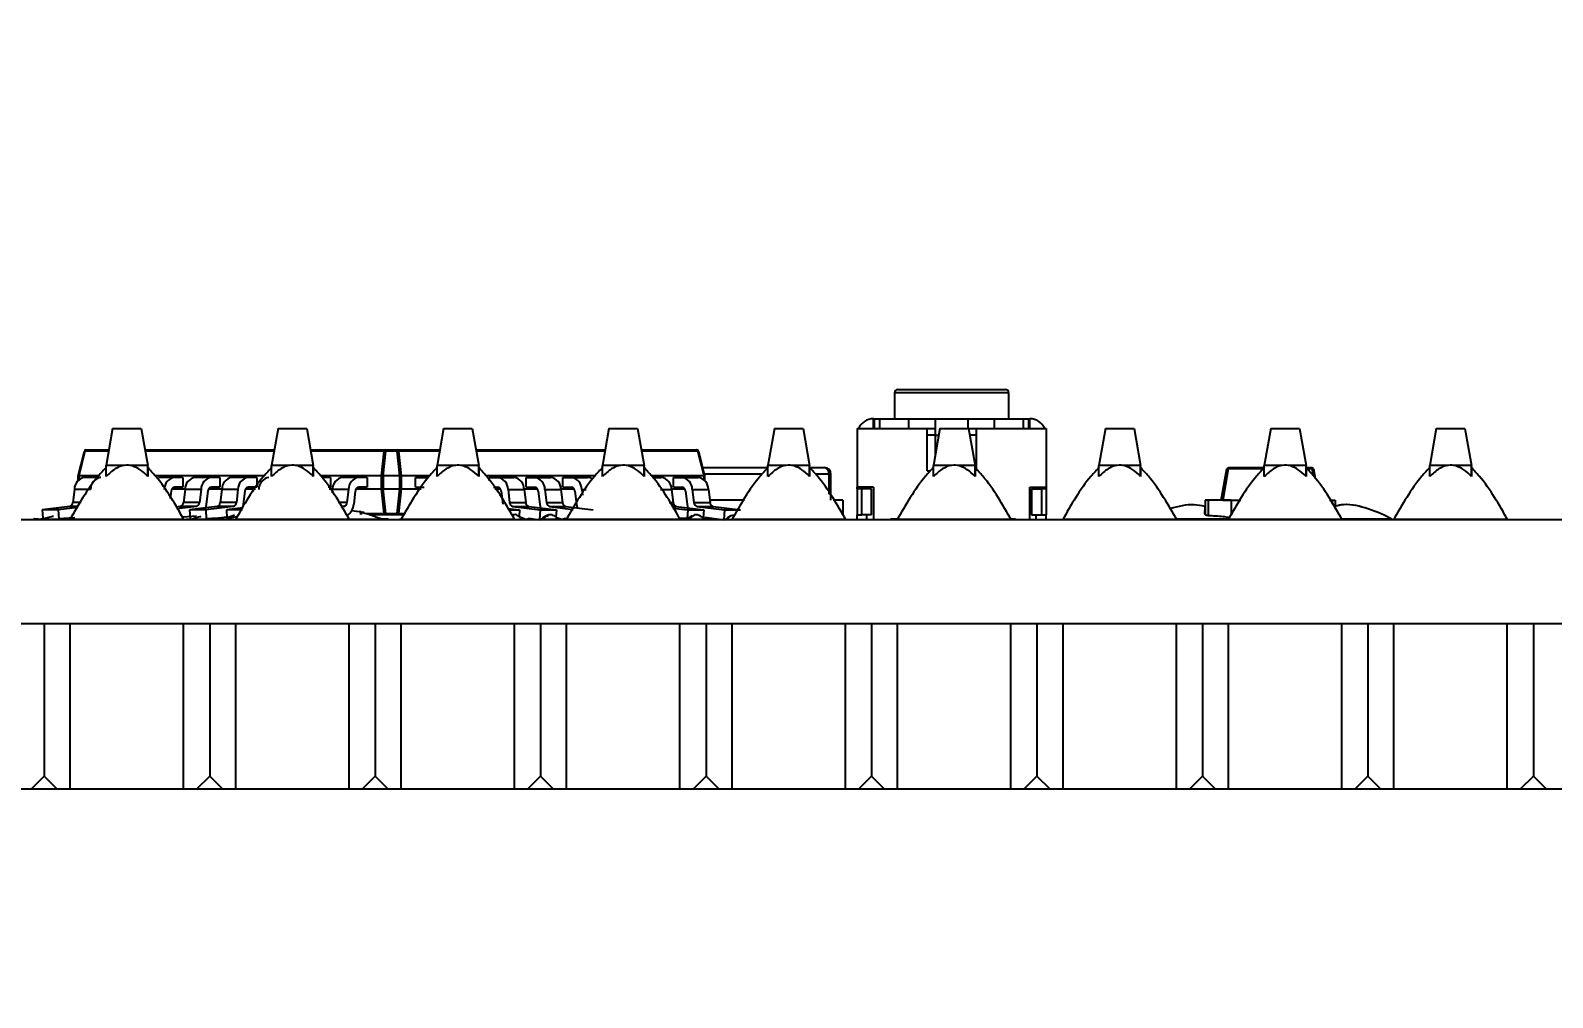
# Model space of a CAD drawing. Header units: millimetres. Extents: x 53 to 376, y 29 to 265.
# Drawn here: x 117.21 to 128.9, y 242.96 to 250.39 of the extents above; entities that cross this region are included whole.
import ezdxf

# ---------------------------------------------------------------- set-up
doc = ezdxf.new("R2010")
doc.units = ezdxf.units.MM
doc.styles.add('SLDTEXTSTYLE0', font='TXT', dxfattribs={"width": 0.75})
doc.dimstyles.new('SLDDIMSTYLE0', dxfattribs={"dimtxt": 3.5, "dimasz": 3.302, "dimexe": 0, "dimexo": 0.0625, "dimgap": 0.875, "dimtad": 1, "dimlfac": 2, "dimrnd": 1e-09, "dimzin": 4, "dimdsep": 46, "dimtxsty": 'SLDTEXTSTYLE0', "dimsah": 1, "dimcen": 0.09, "dimadec": 0, "dimazin": 1, "dimtfac": 1, "dimtofl": 0, "dimtmove": 0, "dimatfit": 3, "dimfxl": 0, "dimfrac": 2, "dimtolj": 1, "dimtzin": 12, "dimarcsym": 0})

# ---------------------------------------------------------------- blocks, each defined once
blk = doc.blocks.new('_D_1')
at = {"color": 7, "linetype": 'Continuous', "lineweight": 0}
for p, q in [((60.484, 230.312), (60.484, 261.932)), ((165.484, 218.312), (165.484, 261.932)), ((165.484, 260.932), (60.484, 260.932))]:
    blk.add_line(p, q, dxfattribs=at)
at = {"color": 7, "linetype": 'Continuous', "lineweight": 18}
for points in [[(60.484, 260.932), (63.786, 260.424), (63.786, 261.44)], [(165.484, 260.932), (162.182, 261.44), (162.182, 260.424)]]:
    blk.add_solid(points, dxfattribs=at)
at = {"color": 7, "linetype": 'Continuous', "lineweight": 18, "insert": (116.619, 265.443), "char_height": 3.5, "attachment_point": 1, "style": 'SLDTEXTSTYLE0'}
blk.add_mtext('210.00', dxfattribs=at)

msp = doc.modelspace()

# ---------------------------------------------------------------- linework, layer by layer
at = {"color": 7, "linetype": 'Continuous', "lineweight": 25}
for p, q in [((123.846, 247.6066), (123.846, 247.4066)), ((124.721, 247.6066), (123.846, 247.6066)), ((123.871, 247.6316), (124.696, 247.6316)), ((124.721, 247.6066), (124.721, 247.4066)), ((117.8435, 247.3316), (117.7935, 247.048)), ((117.8435, 247.3316), (118.0635, 247.3316)), ((118.0635, 247.3316), (118.1135, 247.048)), ((119.1135, 247.3316), (119.0635, 247.048)), ((119.1135, 247.3316), (119.3335, 247.3316)), ((119.3335, 247.3316), (119.3835, 247.048)), ((120.3835, 247.3316), (120.3335, 247.048)), ((120.3835, 247.3316), (120.6035, 247.3316)), ((120.6035, 247.3316), (120.6535, 247.048)), ((121.6535, 247.3316), (121.6035, 247.048)), ((121.6535, 247.3316), (121.8735, 247.3316)), ((121.8735, 247.3316), (121.9235, 247.048)), ((122.9235, 247.3316), (122.8735, 247.048)), ((122.9235, 247.3316), (123.1435, 247.3316)), ((123.1435, 247.3316), (123.1935, 247.048)), ((123.5585, 247.3316), (123.7322, 247.3316)), ((123.5585, 247.3316), (123.5585, 246.8816)), ((123.6835, 247.3316), (123.6835, 247.4066)), ((123.6835, 247.4066), (123.6922, 247.4066)), ((123.6922, 247.3316), (123.6922, 247.4066)), ((123.6922, 247.4066), (123.7322, 247.4066)), ((123.7322, 247.4066), (123.9554, 247.4066)), ((123.7322, 247.3316), (123.7322, 247.4066)), ((123.7322, 247.3316), (123.9554, 247.3316)), ((123.9554, 247.3316), (123.9554, 247.4066)), ((123.9554, 247.4066), (124.1575, 247.4066)), ((123.9554, 247.3316), (124.096, 247.3316)), ((124.096, 247.0066), (124.096, 247.3316)), ((124.096, 247.3316), (124.1575, 247.3316)), ((124.1935, 247.3316), (124.1435, 247.048)), ((124.1575, 247.4066), (124.1575, 247.2816)), ((124.1575, 247.4066), (124.4095, 247.4066)), ((124.1935, 247.3316), (124.4135, 247.3316)), ((124.4095, 247.3316), (124.4095, 247.4066)), ((124.4095, 247.4066), (124.6116, 247.4066)), ((124.4135, 247.3316), (124.471, 247.3316)), ((124.4135, 247.3316), (124.4635, 247.048)), ((124.471, 247.3316), (124.471, 247.0066)), ((124.471, 247.3316), (124.6116, 247.3316)), ((124.6116, 247.4066), (124.8349, 247.4066)), ((124.6116, 247.3316), (124.6116, 247.4066)), ((124.6116, 247.3316), (124.8349, 247.3316)), ((124.8349, 247.3316), (124.8349, 247.4066)), ((124.8349, 247.4066), (124.8749, 247.4066)), ((124.8349, 247.3316), (125.0085, 247.3316)), ((124.8749, 247.3316), (124.8749, 247.4066)), ((124.8749, 247.4066), (124.8835, 247.4066)), ((124.8835, 247.3316), (124.8835, 247.4066)), ((125.0085, 247.3316), (125.0085, 246.8816)), ((125.4635, 247.3316), (125.4135, 247.048)), ((125.4635, 247.3316), (125.6835, 247.3316)), ((125.6835, 247.3316), (125.7335, 247.048)), ((126.7335, 247.3316), (126.6835, 247.048)), ((126.7335, 247.3316), (126.9535, 247.3316)), ((126.9535, 247.3316), (127.0035, 247.048)), ((128.0035, 247.3316), (127.9535, 247.048)), ((128.0035, 247.3316), (128.2235, 247.3316)), ((128.2235, 247.3316), (128.2735, 247.048)), ((124.1575, 247.2816), (124.096, 247.2816)), ((124.1575, 247.2816), (124.1575, 247.1274)), ((117.5794, 246.969), (117.6265, 247.1576)), ((117.6308, 247.1576), (117.5836, 246.969)), ((117.6411, 247.169), (117.8149, 247.169)), ((118.0922, 247.169), (119.0849, 247.169)), ((119.3622, 247.169), (119.9384, 247.169)), ((119.9086, 246.969), (119.9281, 247.1576)), ((119.9384, 247.1576), (119.9189, 246.969)), ((119.9384, 247.1576), (119.9384, 247.169)), ((119.9384, 247.169), (120.0287, 247.169)), ((120.0287, 247.1576), (119.9384, 247.1576)), ((120.0287, 247.1576), (120.0287, 247.169)), ((120.0287, 247.169), (120.3549, 247.169)), ((120.0482, 246.969), (120.0287, 247.1576)), ((120.039, 247.1576), (120.0585, 246.969)), ((120.6322, 247.169), (121.6249, 247.169)), ((121.9022, 247.169), (122.326, 247.169)), ((122.3834, 246.969), (122.3363, 247.1576)), ((122.3405, 247.1576), (122.3877, 246.969)), ((117.7935, 246.9642), (117.7935, 247.048)), ((117.9317, 247.048), (117.7935, 247.048)), ((118.1135, 247.048), (117.9754, 247.048)), ((118.1135, 246.9642), (118.1135, 247.048)), ((119.2017, 247.048), (119.0635, 247.048)), ((119.0635, 246.9642), (119.0635, 247.048)), ((119.3835, 247.048), (119.2454, 247.048)), ((119.3835, 246.9642), (119.3835, 247.048)), ((120.3335, 246.9642), (120.3335, 247.048)), ((120.4717, 247.048), (120.3335, 247.048)), ((120.6535, 247.048), (120.5154, 247.048)), ((120.6535, 246.9642), (120.6535, 247.048)), ((121.6035, 246.9642), (121.6035, 247.048)), ((121.7417, 247.048), (121.6035, 247.048)), ((121.9235, 247.048), (121.7854, 247.048)), ((121.9235, 246.9642), (121.9235, 247.048)), ((122.372, 247.0316), (122.8733, 247.0316)), ((123.0117, 247.048), (122.8735, 247.048)), ((122.8735, 246.9642), (122.8735, 247.048)), ((123.1935, 247.048), (123.0554, 247.048)), ((123.1935, 246.9642), (123.1935, 247.048)), ((123.1935, 247.0316), (123.3073, 247.0316)), ((123.3573, 246.7816), (123.3573, 246.9816)), ((124.096, 247.0066), (124.1208, 247.0066)), ((124.2817, 247.048), (124.1435, 247.048)), ((124.1435, 246.9642), (124.1435, 247.048)), ((124.4635, 247.048), (124.3254, 247.048)), ((124.4635, 246.9642), (124.4635, 247.048)), ((125.5517, 247.048), (125.4135, 247.048)), ((125.4135, 246.9642), (125.4135, 247.048)), ((125.7335, 247.048), (125.5954, 247.048)), ((125.7335, 246.9642), (125.7335, 247.048)), ((126.3535, 246.7816), (126.3959, 247.0218)), ((126.4063, 247.0218), (126.364, 246.7816)), ((126.3959, 247.0218), (126.4099, 247.0316)), ((126.3959, 247.0218), (126.4063, 247.0218)), ((126.4063, 247.0218), (126.4099, 247.0316)), ((126.6744, 247.0218), (126.4063, 247.0218)), ((126.4099, 247.0316), (126.6833, 247.0316)), ((126.8217, 247.048), (126.6835, 247.048)), ((126.6835, 246.9642), (126.6835, 247.048)), ((127.0035, 247.048), (126.8654, 247.048)), ((127.0035, 246.9642), (127.0035, 247.048)), ((127.0035, 247.0316), (127.0471, 247.0316)), ((127.051, 247.0218), (127.0035, 247.0218)), ((127.0471, 247.0316), (127.0612, 247.0218)), ((127.0471, 247.0316), (127.051, 247.0218)), ((127.0604, 246.9686), (127.051, 247.0218)), ((127.051, 247.0218), (127.0612, 247.0218)), ((127.0612, 247.0218), (127.074, 246.949)), ((128.0917, 247.048), (127.9535, 247.048)), ((127.9535, 246.9642), (127.9535, 247.048)), ((128.2735, 247.048), (128.1354, 247.048)), ((128.2735, 246.9642), (128.2735, 247.048)), ((117.5507, 246.8635), (117.5382, 246.7633)), ((117.6744, 246.8635), (117.5507, 246.8635)), ((117.5794, 246.9319), (117.5794, 246.969)), ((117.5838, 246.969), (117.5836, 246.969)), ((117.737, 246.969), (117.5838, 246.969)), ((117.7528, 246.9565), (117.629, 246.9565)), ((119.007, 246.969), (118.1701, 246.969)), ((118.3184, 246.9565), (118.1947, 246.9565)), ((118.2987, 246.869), (118.4, 246.869)), ((118.3837, 246.9565), (118.3184, 246.9565)), ((118.3837, 246.8815), (118.3184, 246.8815)), ((118.3837, 246.9565), (118.3837, 246.8815)), ((118.3992, 246.8635), (118.3867, 246.7633)), ((118.5229, 246.8635), (118.3992, 246.8635)), ((118.6013, 246.9565), (118.4775, 246.9565)), ((118.5229, 246.8635), (118.5105, 246.7633)), ((118.5815, 246.869), (118.6828, 246.869)), ((118.6665, 246.9565), (118.6013, 246.9565)), ((118.6665, 246.8815), (118.6013, 246.8815)), ((118.6665, 246.9565), (118.6665, 246.8815)), ((118.682, 246.8635), (118.6696, 246.7633)), ((118.8058, 246.8635), (118.682, 246.8635)), ((118.8841, 246.9565), (118.7604, 246.9565)), ((118.8058, 246.8635), (118.7933, 246.7633)), ((118.8644, 246.869), (118.9409, 246.869)), ((118.9494, 246.9565), (118.8841, 246.9565)), ((118.9494, 246.8815), (118.8841, 246.8815)), ((118.9494, 246.9565), (118.9494, 246.8815)), ((119.9084, 246.969), (119.4401, 246.969)), ((119.5151, 246.9565), (119.4498, 246.9565)), ((119.5151, 246.8815), (119.4981, 246.8815)), ((119.5062, 246.869), (119.5314, 246.869)), ((119.5151, 246.9565), (119.5151, 246.8815)), ((119.5306, 246.8635), (119.5272, 246.8367)), ((119.6543, 246.8635), (119.5306, 246.8635)), ((119.7327, 246.9565), (119.6089, 246.9565)), ((119.6543, 246.8635), (119.6418, 246.7633)), ((119.7129, 246.869), (119.9084, 246.869)), ((119.7979, 246.9565), (119.7327, 246.9565)), ((119.7979, 246.8815), (119.7327, 246.8815)), ((119.7979, 246.9565), (119.7979, 246.8815)), ((119.9086, 246.969), (119.9084, 246.969)), ((119.9084, 246.869), (119.9084, 246.969)), ((119.9084, 246.869), (119.9086, 246.869)), ((119.9281, 246.6803), (119.9086, 246.869)), ((119.919, 246.969), (119.9189, 246.969)), ((119.9189, 246.869), (119.919, 246.869)), ((119.9189, 246.869), (119.9384, 246.6803)), ((120.048, 246.969), (119.919, 246.969)), ((119.919, 246.969), (119.919, 246.869)), ((119.919, 246.869), (120.048, 246.869)), ((120.0287, 246.6803), (120.0482, 246.869)), ((120.0585, 246.869), (120.039, 246.6803)), ((120.0482, 246.969), (120.048, 246.969)), ((120.048, 246.869), (120.048, 246.969)), ((120.048, 246.869), (120.0482, 246.869)), ((120.0586, 246.969), (120.0585, 246.969)), ((120.0585, 246.869), (120.0586, 246.869)), ((120.0586, 246.969), (120.0586, 246.869)), ((120.277, 246.969), (120.0586, 246.969)), ((120.0586, 246.869), (120.2109, 246.869)), ((120.1691, 246.9565), (120.2344, 246.9565)), ((120.1691, 246.8815), (120.1691, 246.9565)), ((120.1691, 246.8815), (120.2344, 246.8815)), ((120.2344, 246.9565), (120.2679, 246.9565)), ((121.547, 246.969), (120.7101, 246.969)), ((120.7348, 246.9324), (120.7348, 246.9565)), ((120.7348, 246.9565), (120.8001, 246.9565)), ((120.7681, 246.8815), (120.8001, 246.8815)), ((120.7762, 246.869), (120.8199, 246.869)), ((120.8001, 246.9565), (120.9238, 246.9565)), ((120.8784, 246.8635), (120.8909, 246.7633)), ((120.8784, 246.8635), (121.0022, 246.8635)), ((121.0014, 246.869), (121.1027, 246.869)), ((121.0022, 246.8635), (121.0147, 246.7633)), ((121.0177, 246.8815), (121.0177, 246.9565)), ((121.0177, 246.9565), (121.0829, 246.9565)), ((121.0177, 246.8815), (121.0829, 246.8815)), ((121.0829, 246.9565), (121.2067, 246.9565)), ((121.1613, 246.8635), (121.1738, 246.7633)), ((121.1613, 246.8635), (121.285, 246.8635)), ((121.2842, 246.869), (121.3855, 246.869)), ((121.285, 246.8635), (121.2975, 246.7633)), ((121.3005, 246.8815), (121.3005, 246.9565)), ((121.3005, 246.9565), (121.3658, 246.9565)), ((121.3005, 246.8815), (121.3658, 246.8815)), ((121.3658, 246.9565), (121.4895, 246.9565)), ((121.4441, 246.8635), (121.4494, 246.8208)), ((122.3833, 246.969), (121.9801, 246.969)), ((121.9891, 246.9565), (122.0552, 246.9565)), ((122.1328, 246.869), (122.2341, 246.869)), ((122.1335, 246.8635), (122.146, 246.7633)), ((122.149, 246.8815), (122.149, 246.9565)), ((122.149, 246.9565), (122.2143, 246.9565)), ((122.149, 246.8815), (122.2143, 246.8815)), ((122.2143, 246.9565), (122.3381, 246.9565)), ((122.2926, 246.8635), (122.3051, 246.7633)), ((122.2926, 246.8635), (122.4164, 246.8635)), ((122.3834, 246.969), (122.3833, 246.969)), ((122.3877, 246.969), (122.3877, 246.9319)), ((122.4164, 246.8635), (122.4289, 246.7633)), ((123.6835, 246.8816), (123.5585, 246.8816)), ((123.5585, 246.869), (123.5585, 246.8816)), ((123.5592, 246.869), (123.5585, 246.869)), ((123.5585, 246.869), (123.5585, 246.669)), ((123.5592, 246.869), (123.5592, 246.669)), ((123.5948, 246.869), (123.5592, 246.869)), ((123.5948, 246.669), (123.5948, 246.869)), ((123.6694, 246.869), (123.5948, 246.869)), ((123.6335, 246.869), (123.6335, 246.8816)), ((123.6694, 246.669), (123.6694, 246.869)), ((123.6835, 246.8816), (123.6835, 246.6316)), ((124.8835, 246.8816), (125.0085, 246.8816)), ((124.8835, 246.6316), (124.8835, 246.8816)), ((124.8976, 246.869), (124.8976, 246.669)), ((124.8976, 246.869), (124.9722, 246.869)), ((124.9335, 246.8816), (124.9335, 246.869)), ((124.9722, 246.869), (124.9722, 246.669)), ((125.0078, 246.869), (124.9722, 246.869)), ((125.0078, 246.869), (125.0078, 246.669)), ((125.0085, 246.869), (125.0078, 246.869)), ((125.0085, 246.8816), (125.0085, 246.869)), ((125.0085, 246.869), (125.0085, 246.669)), ((118.2923, 246.8505), (118.2853, 246.7937)), ((118.5105, 246.7633), (118.3867, 246.7633)), ((118.5752, 246.8505), (118.5627, 246.7503)), ((118.7933, 246.7633), (118.6696, 246.7633)), ((118.858, 246.8505), (118.8455, 246.7503)), ((119.7065, 246.8505), (119.6941, 246.7503)), ((120.8262, 246.8505), (120.8387, 246.7503)), ((120.8909, 246.7633), (121.0147, 246.7633)), ((121.1091, 246.8505), (121.1215, 246.7503)), ((121.1738, 246.7633), (121.2975, 246.7633)), ((121.3919, 246.8505), (121.4044, 246.7503)), ((122.2404, 246.8505), (122.2529, 246.7503)), ((122.3051, 246.7633), (122.4289, 246.7633)), ((122.6939, 246.7816), (122.4266, 246.7816)), ((123.4487, 246.7816), (123.3732, 246.7816)), ((123.4487, 246.7816), (123.4487, 246.6657)), ((126.2285, 246.7816), (126.2285, 246.6726)), ((126.2535, 246.7816), (126.2285, 246.7816)), ((126.4285, 246.7816), (126.2535, 246.7816)), ((126.364, 246.7816), (126.5039, 246.7816)), ((126.4285, 246.7816), (126.5039, 246.7816)), ((126.4285, 246.7816), (126.4285, 246.666)), ((127.1832, 246.7816), (127.2035, 246.7816)), ((127.2035, 246.7816), (127.2285, 246.7816)), ((127.2285, 246.7816), (127.2285, 246.712)), ((133.8335, 246.6316), (112.2335, 246.6316)), ((117.2394, 246.64), (117.2394, 246.6316)), ((117.3071, 246.6412), (117.2946, 246.6367)), ((117.5144, 246.7325), (117.3031, 246.7063)), ((117.4268, 246.7063), (117.3031, 246.7063)), ((117.3031, 246.7063), (117.3068, 246.6464)), ((117.4123, 246.6364), (117.5193, 246.6365)), ((117.4123, 246.6364), (117.4123, 246.6316)), ((117.5769, 246.7249), (117.4268, 246.7063)), ((117.4268, 246.7063), (117.431, 246.6381)), ((117.5547, 246.6458), (117.4268, 246.6379)), ((117.9535, 246.6367), (117.9535, 246.6316)), ((118.3629, 246.7325), (118.328, 246.7281)), ((118.4867, 246.7325), (118.3373, 246.714)), ((118.4867, 246.7325), (118.3629, 246.7325)), ((118.4867, 246.6588), (118.3813, 246.6498)), ((118.6458, 246.7325), (118.4344, 246.7063)), ((118.5582, 246.7063), (118.4344, 246.7063)), ((118.4344, 246.7063), (118.4383, 246.6435)), ((118.5517, 246.6364), (118.6578, 246.6365)), ((118.5517, 246.6364), (118.5517, 246.6316)), ((118.7695, 246.7325), (118.5582, 246.7063)), ((118.5582, 246.7063), (118.5624, 246.6376)), ((118.6993, 246.6446), (118.5582, 246.6375)), ((118.7207, 246.6511), (118.638, 246.6409)), ((118.7695, 246.7325), (118.6458, 246.7325)), ((118.6579, 246.64), (118.6579, 246.6316)), ((118.8451, 246.7221), (118.7173, 246.7063)), ((118.841, 246.7063), (118.7173, 246.7063)), ((118.7173, 246.7063), (118.7211, 246.6446)), ((118.7786, 246.666), (118.7173, 246.6432)), ((119.618, 246.7325), (119.5969, 246.7298)), ((119.6581, 246.6367), (119.6456, 246.6367)), ((119.7742, 246.6857), (119.6764, 246.6998)), ((119.9384, 246.669), (119.8187, 246.669)), ((119.9251, 246.6364), (119.9251, 246.6316)), ((119.9384, 246.6803), (120.0287, 246.6803)), ((119.9384, 246.6803), (119.9384, 246.669)), ((120.0287, 246.669), (119.9384, 246.669)), ((120.0287, 246.6803), (120.0287, 246.669)), ((120.0804, 246.669), (120.0287, 246.669)), ((120.0502, 246.64), (120.0502, 246.6316)), ((120.8748, 246.7177), (120.967, 246.7063)), ((120.8823, 246.7063), (120.967, 246.7063)), ((120.9147, 246.7325), (121.1261, 246.7063)), ((120.9147, 246.7325), (121.0385, 246.7325)), ((120.9154, 246.6683), (120.9216, 246.6725)), ((120.9593, 246.6367), (120.9593, 246.6316)), ((121.0082, 246.6366), (120.9636, 246.6528)), ((120.967, 246.7063), (120.9638, 246.6556)), ((121.0365, 246.6421), (121.1214, 246.6316)), ((121.0385, 246.7325), (121.2498, 246.7063)), ((121.056, 246.6316), (121.056, 246.6386)), ((121.1261, 246.7063), (121.1214, 246.6316)), ((121.1261, 246.7063), (121.2498, 246.7063)), ((121.1339, 246.6367), (121.1339, 246.6316)), ((121.1643, 246.6364), (121.1643, 246.6316)), ((121.1746, 246.6618), (121.1859, 246.659)), ((121.1976, 246.7325), (121.3773, 246.7102)), ((121.1976, 246.7325), (121.3213, 246.7325)), ((121.2327, 246.6367), (121.2327, 246.6316)), ((121.2816, 246.6366), (121.2463, 246.6495)), ((121.2498, 246.7063), (121.2464, 246.6519)), ((121.31, 246.6433), (121.3319, 246.6406)), ((121.3213, 246.7325), (121.5326, 246.7063)), ((122.143, 246.7205), (122.2574, 246.7063)), ((122.1698, 246.7325), (122.3812, 246.7063)), ((122.2574, 246.641), (122.1933, 246.6433)), ((122.2859, 246.6364), (122.1978, 246.6365)), ((122.2574, 246.7063), (122.2534, 246.6412)), ((122.2574, 246.7063), (122.3812, 246.7063)), ((122.2923, 246.6602), (122.2574, 246.641)), ((122.2859, 246.6364), (122.2859, 246.6316)), ((122.3289, 246.7325), (122.5403, 246.7063)), ((122.3289, 246.7325), (122.4527, 246.7325)), ((122.3543, 246.6367), (122.3543, 246.6316)), ((122.4032, 246.6366), (122.3766, 246.6463)), ((122.3812, 246.7063), (122.3774, 246.646)), ((122.3886, 246.6498), (122.5356, 246.6316)), ((122.451, 246.6316), (122.451, 246.6386)), ((122.4527, 246.7325), (122.664, 246.7063)), ((122.4527, 246.6419), (122.4527, 246.6316)), ((122.5403, 246.7063), (122.5356, 246.6316)), ((122.5403, 246.7063), (122.664, 246.7063)), ((122.5514, 246.6367), (122.5514, 246.6316)), ((122.5607, 246.6366), (122.5778, 246.6527)), ((122.5744, 246.6364), (122.5744, 246.6316)), ((123.4831, 246.6365), (123.4831, 246.6316)), ((123.5585, 246.669), (123.5592, 246.669)), ((123.5585, 246.6316), (123.5585, 246.669)), ((123.5592, 246.669), (123.5948, 246.669)), ((123.6694, 246.669), (123.5948, 246.669)), ((123.6335, 246.6316), (123.6335, 246.669)), ((123.8142, 246.6365), (123.8142, 246.6316)), ((123.8693, 246.6365), (123.8142, 246.6365)), ((124.7738, 246.6365), (124.7378, 246.6365)), ((124.7738, 246.6365), (124.7738, 246.6316)), ((124.8976, 246.669), (124.9722, 246.669)), ((124.9335, 246.6316), (124.9335, 246.669)), ((124.9722, 246.669), (125.0078, 246.669)), ((125.0078, 246.669), (125.0085, 246.669)), ((125.0085, 246.6316), (125.0085, 246.669)), ((125.5735, 246.6367), (125.5735, 246.6316)), ((126.2281, 246.6737), (126.2285, 246.7342)), ((127.6624, 246.6365), (127.2777, 246.6366)), ((127.6624, 246.6365), (127.6624, 246.6316)), ((133.8335, 245.8316), (112.2335, 245.8316)), ((117.3185, 245.8316), (117.3185, 244.6616)), ((117.5185, 244.5616), (117.5185, 245.8316)), ((118.3885, 245.8316), (117.5185, 245.8316)), ((118.3885, 244.5616), (118.3885, 245.8316)), ((118.5885, 245.8316), (118.5885, 244.6616)), ((118.7885, 244.5616), (118.7885, 245.8316)), ((119.6585, 245.8316), (118.7885, 245.8316)), ((119.6585, 244.5616), (119.6585, 245.8316)), ((119.8585, 245.8316), (119.8585, 244.6616)), ((120.0585, 244.5616), (120.0585, 245.8316)), ((120.9285, 245.8316), (120.0585, 245.8316)), ((120.9285, 244.5616), (120.9285, 245.8316)), ((121.1285, 245.8316), (121.1285, 244.6616)), ((121.3285, 244.5616), (121.3285, 245.8316)), ((122.1985, 245.8316), (121.3285, 245.8316)), ((122.1985, 244.5616), (122.1985, 245.8316)), ((122.3985, 245.8316), (122.3985, 244.6616)), ((122.5985, 244.5616), (122.5985, 245.8316)), ((123.4685, 245.8316), (122.5985, 245.8316)), ((123.4685, 244.5616), (123.4685, 245.8316)), ((123.6685, 245.8316), (123.6685, 244.6616)), ((123.8685, 244.5616), (123.8685, 245.8316)), ((124.7385, 245.8316), (123.8685, 245.8316)), ((124.7385, 244.5616), (124.7385, 245.8316)), ((124.9385, 245.8316), (124.9385, 244.6616)), ((125.1385, 244.5616), (125.1385, 245.8316)), ((126.0085, 245.8316), (125.1385, 245.8316)), ((126.0085, 244.5616), (126.0085, 245.8316)), ((126.2085, 245.8316), (126.2085, 244.6616)), ((126.4085, 244.5616), (126.4085, 245.8316)), ((127.2785, 245.8316), (126.4085, 245.8316)), ((127.2785, 244.5616), (127.2785, 245.8316)), ((127.4785, 245.8316), (127.4785, 244.6616)), ((127.6785, 244.5616), (127.6785, 245.8316)), ((128.5485, 245.8316), (127.6785, 245.8316)), ((128.5485, 244.5616), (128.5485, 245.8316)), ((128.7485, 245.8316), (128.7485, 244.6616)), ((117.2185, 244.5616), (117.3185, 244.6616)), ((117.3185, 244.6616), (117.4185, 244.5616)), ((118.4885, 244.5616), (118.5885, 244.6616)), ((118.5885, 244.6616), (118.6885, 244.5616)), ((119.7585, 244.5616), (119.8585, 244.6616)), ((119.8585, 244.6616), (119.9585, 244.5616)), ((121.0285, 244.5616), (121.1285, 244.6616)), ((121.1285, 244.6616), (121.2285, 244.5616)), ((122.2985, 244.5616), (122.3985, 244.6616)), ((122.3985, 244.6616), (122.4985, 244.5616)), ((123.5685, 244.5616), (123.6685, 244.6616)), ((123.6685, 244.6616), (123.7685, 244.5616)), ((124.8385, 244.5616), (124.9385, 244.6616)), ((124.9385, 244.6616), (125.0385, 244.5616)), ((126.1085, 244.5616), (126.2085, 244.6616)), ((126.2085, 244.6616), (126.3085, 244.5616)), ((127.3785, 244.5616), (127.4785, 244.6616)), ((127.4785, 244.6616), (127.5785, 244.5616)), ((128.6485, 244.5616), (128.7485, 244.6616)), ((128.7485, 244.6616), (128.8485, 244.5616)), ((134.6835, 244.5616), (111.2835, 244.5616))]:
    msp.add_line(p, q, dxfattribs=at)
at = {"color": 8, "linetype": 'Continuous', "lineweight": 25}
for p, q in [((124.1575, 247.2816), (124.1847, 247.2816)), ((124.471, 247.2816), (124.4223, 247.2816)), ((117.8129, 247.1576), (117.6308, 247.1576)), ((119.0829, 247.1576), (118.0942, 247.1576)), ((119.9281, 247.1576), (119.3642, 247.1576)), ((120.3529, 247.1576), (120.039, 247.1576)), ((121.6229, 247.1576), (120.6342, 247.1576)), ((122.3363, 247.1576), (121.9042, 247.1576)), ((122.8283, 246.9816), (122.3845, 246.9816)), ((123.3427, 246.9816), (123.2387, 246.9816)), ((123.3427, 246.8284), (123.3427, 246.9816)), ((123.3427, 246.9816), (123.3573, 246.9816)), ((117.5838, 246.969), (117.5838, 246.9365)), ((121.4441, 246.8635), (121.4773, 246.8635)), ((122.0498, 246.8635), (122.1335, 246.8635)), ((122.3833, 246.9365), (122.3833, 246.969)), ((117.602, 246.7633), (117.5382, 246.7633)), ((119.6418, 246.7633), (119.5751, 246.7633)), ((122.1151, 246.7633), (122.146, 246.7633)), ((126.2535, 246.7816), (126.2535, 246.6619)), ((127.2035, 246.7816), (127.2035, 246.7504)), ((117.5819, 246.7325), (117.5144, 246.7325)), ((119.618, 246.7325), (119.5952, 246.7325)), ((119.7413, 246.6803), (119.7582, 246.6803)), ((119.7926, 246.6803), (119.9281, 246.6803)), ((120.039, 246.6803), (120.0879, 246.6803)), ((122.1352, 246.7325), (122.1698, 246.7325))]:
    msp.add_line(p, q, dxfattribs=at)
at = {"color": 7, "linetype": 'Continuous', "lineweight": 25, "flags": 128}
for points in [[(118.5627, 246.7503), (118.5594, 246.7325), (118.5561, 246.7214)], [(118.8455, 246.7503), (118.8422, 246.7325), (118.839, 246.7214)], [(121.1215, 246.7503), (121.1248, 246.7325), (121.1281, 246.7214)], [(121.4044, 246.7503), (121.4077, 246.7325), (121.4109, 246.7214)], [(122.2529, 246.7503), (122.2562, 246.7325), (122.2595, 246.7214)]]:
    msp.add_lwpolyline(points, dxfattribs=at)
at = {"color": 7, "linetype": 'Continuous', "lineweight": 25}
for centre, radius, start, end in [((123.871, 247.6066), 0.025, 90, 180), ((124.696, 247.6066), 0.025, 0, 90), ((123.6835, 247.2816), 0.125, 90, 156.42182), ((124.8835, 247.2816), 0.125, 23.57818, 90), ((117.6411, 247.154), 0.015, 90, 165.96376), ((117.6287, 247.151), 0.00694, 72.11558, 107.88442), ((117.6429, 247.157), 0.0121, 98.59785, 177.07066), ((119.9402, 247.157), 0.0121, 98.60247, 177.06862), ((119.9332, 247.1108), 0.047, 83.72217, 96.27783), ((120.0269, 247.157), 0.0121, 2.93107, 81.40041), ((120.0338, 247.1108), 0.0471, 83.72254, 96.27746), ((122.3242, 247.157), 0.0121, 2.92987, 81.40033), ((122.326, 247.154), 0.015, 14.03624, 90), ((122.3384, 247.151), 0.00694, 72.12162, 107.87838), ((123.3073, 246.9816), 0.05, 0, 90), ((123.2985, 246.9879), 0.0446, 351.95054, 78.57933), ((117.6443, 246.8641), 0.0937, 99.41532, 180.34321), ((117.7681, 246.8641), 0.0937, 99.41532, 180.34321), ((118.3338, 246.8641), 0.0937, 99.41545, 180.34308), ((118.3236, 246.8507), 0.0312, 99.41512, 180.34522), ((118.4929, 246.8641), 0.0937, 99.41532, 180.34321), ((118.6166, 246.8641), 0.0937, 99.41545, 180.34308), ((118.6064, 246.8507), 0.0312, 99.41512, 180.34522), ((118.7757, 246.8641), 0.0937, 99.41532, 180.34321), ((118.8995, 246.8641), 0.0937, 99.41545, 180.34308), ((118.8892, 246.8507), 0.0312, 99.4155, 180.34483), ((119.0586, 246.8641), 0.0937, 99.41532, 180.34321), ((119.6242, 246.8641), 0.0937, 99.41532, 180.34321), ((119.748, 246.8641), 0.0937, 99.41532, 180.34321), ((119.7378, 246.8507), 0.0312, 99.41437, 180.34496), ((120.2338, 246.8961), 0.0604, 61.3499, 89.43854), ((120.7848, 246.8641), 0.0937, 359.65626, 80.58521), ((120.795, 246.8507), 0.0312, 359.65504, 80.58563), ((120.9085, 246.8641), 0.0937, 359.65679, 80.58468), ((121.0676, 246.8641), 0.0937, 359.65626, 80.58521), ((121.0778, 246.8507), 0.0312, 359.65504, 80.58563), ((121.1914, 246.8641), 0.0937, 359.65679, 80.58468), ((121.3505, 246.8641), 0.0937, 359.6563, 80.58483), ((121.3607, 246.8507), 0.0312, 359.65517, 80.5845), ((121.4885, 246.8939), 0.0626, 50.50962, 89.07324), ((122.0399, 246.8641), 0.0937, 359.65654, 80.58476), ((122.199, 246.8641), 0.0937, 359.65685, 80.58462), ((122.2092, 246.8507), 0.0312, 359.6551, 80.58507), ((122.3227, 246.8641), 0.0937, 359.65685, 80.58462), ((117.5057, 246.7638), 0.0325, 285.47417, 359.21262), ((118.3542, 246.7638), 0.0325, 285.47256, 359.21423), ((118.478, 246.7638), 0.0325, 285.47229, 359.21558), ((118.6371, 246.7638), 0.0325, 285.47256, 359.21423), ((118.7608, 246.7638), 0.0325, 285.47229, 359.21558), ((119.6094, 246.7638), 0.0325, 285.47256, 359.21423), ((119.5874, 246.7552), 0.1067, 302.13905, 357.38177), ((120.9234, 246.7638), 0.0325, 180.78577, 254.52744), ((121.0471, 246.7638), 0.0325, 180.78466, 254.52856), ((121.2062, 246.7638), 0.0325, 180.78577, 254.52744), ((121.33, 246.7638), 0.0325, 180.78466, 254.52856), ((122.1785, 246.7638), 0.0325, 180.7851, 254.52757), ((122.3376, 246.7638), 0.0325, 180.7851, 254.52757), ((122.4613, 246.7638), 0.0325, 180.7851, 254.52757), ((119.9332, 246.7271), 0.047, 263.72217, 276.27783), ((119.9402, 246.6809), 0.0121, 182.92191, 261.40699), ((120.0338, 246.7271), 0.0471, 263.72254, 276.27746), ((120.0269, 246.6809), 0.0121, 278.59012, 357.07839)]:
    msp.add_arc(centre, radius, start, end, dxfattribs=at)
for points, knots in [([(117.7954, 247.0339), (117.7744, 247.0113), (117.6623, 246.89), (117.5804, 246.7455), (117.5138, 246.628)], [0, 0, 0, 0, 0.1866111, 1, 1, 1, 1]), ([(118.1135, 246.9642), (118.0944, 246.9819), (118.0589, 247.0147), (117.9976, 247.0473), (117.9283, 247.0533), (117.8566, 247.0224), (117.8158, 246.9847), (117.7935, 246.9642)], [0, 0, 0, 0, 0.2106669, 0.3902226, 0.551828, 0.7552455, 1, 1, 1, 1]), ([(117.7935, 246.9642), (117.7935, 246.9802), (117.7935, 247.0101), (117.7935, 247.0373), (117.7935, 247.036), (117.7935, 247.0356)], [0, 0, 0, 0, 0.4373511, 0.8128706, 1, 1, 1, 1]), ([(118.3933, 246.628), (118.3267, 246.7456), (118.2446, 246.8903), (118.1322, 247.0117), (118.1111, 247.0346)], [0, 0, 0, 0, 0.8119862, 1, 1, 1, 1]), ([(118.1135, 247.0368), (118.1135, 247.0373), (118.1135, 247.0417), (118.1135, 247.0163), (118.1135, 246.9825), (118.1135, 246.9642)], [0, 0, 0, 0, 0.06555467, 0.49272807, 1, 1, 1, 1]), ([(119.0654, 247.0339), (119.0444, 247.0113), (118.9323, 246.89), (118.8504, 246.7455), (118.7838, 246.628)], [0, 0, 0, 0, 0.1866117, 1, 1, 1, 1]), ([(119.3835, 246.9642), (119.3644, 246.9819), (119.3289, 247.0147), (119.2676, 247.0473), (119.1983, 247.0533), (119.1266, 247.0224), (119.0858, 246.9847), (119.0635, 246.9642)], [0, 0, 0, 0, 0.2106669, 0.3902227, 0.5518268, 0.7552455, 1, 1, 1, 1]), ([(119.0635, 246.9642), (119.0635, 246.9802), (119.0635, 247.0101), (119.0635, 247.0373), (119.0635, 247.036), (119.0635, 247.0356)], [0, 0, 0, 0, 0.4373511, 0.8128706, 1, 1, 1, 1]), ([(119.6633, 246.628), (119.5967, 246.7456), (119.5146, 246.8903), (119.4022, 247.0117), (119.3811, 247.0346)], [0, 0, 0, 0, 0.8119863, 1, 1, 1, 1]), ([(119.3835, 247.0368), (119.3835, 247.0373), (119.3835, 247.0417), (119.3835, 247.0163), (119.3835, 246.9825), (119.3835, 246.9642)], [0, 0, 0, 0, 0.06555467, 0.49272807, 1, 1, 1, 1]), ([(120.3354, 247.0339), (120.3144, 247.0113), (120.2023, 246.89), (120.1204, 246.7455), (120.0538, 246.628)], [0, 0, 0, 0, 0.1866111, 1, 1, 1, 1]), ([(120.6535, 246.9642), (120.6344, 246.9819), (120.5989, 247.0147), (120.5376, 247.0473), (120.4683, 247.0533), (120.3966, 247.0224), (120.3558, 246.9847), (120.3335, 246.9642)], [0, 0, 0, 0, 0.2106659, 0.3902228, 0.5518268, 0.7552455, 1, 1, 1, 1]), ([(120.3335, 246.9642), (120.3335, 246.9802), (120.3335, 247.0101), (120.3335, 247.0373), (120.3335, 247.036), (120.3335, 247.0356)], [0, 0, 0, 0, 0.4373511, 0.8128706, 1, 1, 1, 1]), ([(120.9333, 246.628), (120.8667, 246.7456), (120.7846, 246.8903), (120.6722, 247.0117), (120.6511, 247.0346)], [0, 0, 0, 0, 0.8119868, 1, 1, 1, 1]), ([(120.6535, 247.0368), (120.6535, 247.0373), (120.6535, 247.0417), (120.6535, 247.0163), (120.6535, 246.9825), (120.6535, 246.9642)], [0, 0, 0, 0, 0.06555467, 0.49272807, 1, 1, 1, 1]), ([(121.6054, 247.0339), (121.5844, 247.0113), (121.4723, 246.89), (121.3904, 246.7455), (121.3238, 246.628)], [0, 0, 0, 0, 0.1866111, 1, 1, 1, 1]), ([(121.9235, 246.9642), (121.9044, 246.9819), (121.8689, 247.0147), (121.8076, 247.0473), (121.7383, 247.0533), (121.6666, 247.0224), (121.6258, 246.9847), (121.6035, 246.9642)], [0, 0, 0, 0, 0.2106661, 0.3902224, 0.5518272, 0.7552454, 1, 1, 1, 1]), ([(121.6035, 246.9642), (121.6035, 246.9802), (121.6035, 247.0101), (121.6035, 247.0373), (121.6035, 247.036), (121.6035, 247.0356)], [0, 0, 0, 0, 0.4373511, 0.8128706, 1, 1, 1, 1]), ([(122.2033, 246.628), (122.1367, 246.7456), (122.0546, 246.8903), (121.9422, 247.0117), (121.9211, 247.0346)], [0, 0, 0, 0, 0.8119865, 1, 1, 1, 1]), ([(121.9235, 247.0368), (121.9235, 247.0373), (121.9235, 247.0417), (121.9235, 247.0163), (121.9235, 246.9825), (121.9235, 246.9642)], [0, 0, 0, 0, 0.06555467, 0.49272807, 1, 1, 1, 1]), ([(122.8754, 247.0339), (122.8544, 247.0113), (122.7423, 246.89), (122.6604, 246.7455), (122.5938, 246.628)], [0, 0, 0, 0, 0.1866114, 1, 1, 1, 1]), ([(123.1935, 246.9642), (123.1744, 246.9819), (123.1389, 247.0147), (123.0776, 247.0473), (123.0083, 247.0533), (122.9366, 247.0224), (122.8958, 246.9847), (122.8735, 246.9642)], [0, 0, 0, 0, 0.2106664, 0.3902227, 0.5518268, 0.7552455, 1, 1, 1, 1]), ([(122.8735, 246.9642), (122.8735, 246.9802), (122.8735, 247.0101), (122.8735, 247.0373), (122.8735, 247.036), (122.8735, 247.0356)], [0, 0, 0, 0, 0.4373511, 0.8128706, 1, 1, 1, 1]), ([(123.4733, 246.628), (123.4067, 246.7456), (123.3246, 246.8903), (123.2122, 247.0117), (123.1911, 247.0346)], [0, 0, 0, 0, 0.8119863, 1, 1, 1, 1]), ([(123.1935, 247.0368), (123.1935, 247.0373), (123.1935, 247.0417), (123.1935, 247.0163), (123.1935, 246.9825), (123.1935, 246.9642)], [0, 0, 0, 0, 0.06555467, 0.49272807, 1, 1, 1, 1]), ([(124.1454, 247.0339), (124.1244, 247.0113), (124.0123, 246.89), (123.9304, 246.7455), (123.8638, 246.628)], [0, 0, 0, 0, 0.1866112, 1, 1, 1, 1]), ([(124.4635, 246.9642), (124.4444, 246.9819), (124.4089, 247.0147), (124.3476, 247.0473), (124.2783, 247.0533), (124.2066, 247.0224), (124.1658, 246.9847), (124.1435, 246.9642)], [0, 0, 0, 0, 0.21066649, 0.3902225, 0.55182724, 0.75524569, 1, 1, 1, 1]), ([(124.1435, 246.9642), (124.1435, 246.9802), (124.1435, 247.0101), (124.1435, 247.0373), (124.1435, 247.036), (124.1435, 247.0356)], [0, 0, 0, 0, 0.4373511, 0.8128706, 1, 1, 1, 1]), ([(124.7433, 246.628), (124.6767, 246.7456), (124.5946, 246.8903), (124.4822, 247.0117), (124.4611, 247.0346)], [0, 0, 0, 0, 0.8119863, 1, 1, 1, 1]), ([(124.4635, 247.0368), (124.4635, 247.0373), (124.4635, 247.0417), (124.4635, 247.0163), (124.4635, 246.9825), (124.4635, 246.9642)], [0, 0, 0, 0, 0.06555467, 0.49272807, 1, 1, 1, 1]), ([(125.4154, 247.0339), (125.3944, 247.0113), (125.2823, 246.89), (125.2004, 246.7455), (125.1338, 246.628)], [0, 0, 0, 0, 0.1866113, 1, 1, 1, 1]), ([(125.7335, 246.9642), (125.7144, 246.9819), (125.6789, 247.0147), (125.6176, 247.0473), (125.5483, 247.0533), (125.4766, 247.0224), (125.4358, 246.9847), (125.4135, 246.9642)], [0, 0, 0, 0, 0.2106664, 0.3902225, 0.551827, 0.7552456, 1, 1, 1, 1]), ([(125.4135, 246.9642), (125.4135, 246.9802), (125.4135, 247.0101), (125.4135, 247.0373), (125.4135, 247.036), (125.4135, 247.0356)], [0, 0, 0, 0, 0.4373511, 0.8128706, 1, 1, 1, 1]), ([(126.0133, 246.628), (125.9467, 246.7456), (125.8646, 246.8903), (125.7522, 247.0117), (125.7311, 247.0346)], [0, 0, 0, 0, 0.8119864, 1, 1, 1, 1]), ([(125.7335, 247.0368), (125.7335, 247.0373), (125.7335, 247.0417), (125.7335, 247.0163), (125.7335, 246.9825), (125.7335, 246.9642)], [0, 0, 0, 0, 0.06555467, 0.49272807, 1, 1, 1, 1]), ([(126.6854, 247.0339), (126.6644, 247.0113), (126.5523, 246.89), (126.4704, 246.7455), (126.4038, 246.628)], [0, 0, 0, 0, 0.1866112, 1, 1, 1, 1]), ([(127.0035, 246.9642), (126.9844, 246.9819), (126.9489, 247.0147), (126.8876, 247.0473), (126.8183, 247.0533), (126.7466, 247.0224), (126.7058, 246.9847), (126.6835, 246.9642)], [0, 0, 0, 0, 0.21066649, 0.3902225, 0.55182724, 0.75524569, 1, 1, 1, 1]), ([(126.6835, 246.9642), (126.6835, 246.9802), (126.6835, 247.0101), (126.6835, 247.0373), (126.6835, 247.036), (126.6835, 247.0356)], [0, 0, 0, 0, 0.4373511, 0.8128706, 1, 1, 1, 1]), ([(127.2833, 246.628), (127.2167, 246.7456), (127.1346, 246.8903), (127.0222, 247.0117), (127.0011, 247.0346)], [0, 0, 0, 0, 0.8119864, 1, 1, 1, 1]), ([(127.0035, 247.0368), (127.0035, 247.0373), (127.0035, 247.0417), (127.0035, 247.0163), (127.0035, 246.9825), (127.0035, 246.9642)], [0, 0, 0, 0, 0.06555467, 0.49272807, 1, 1, 1, 1]), ([(127.9554, 247.0339), (127.9344, 247.0113), (127.8223, 246.89), (127.7404, 246.7455), (127.6738, 246.628)], [0, 0, 0, 0, 0.1866114, 1, 1, 1, 1]), ([(128.2735, 246.9642), (128.2544, 246.9819), (128.2189, 247.0147), (128.1576, 247.0473), (128.0883, 247.0533), (128.0166, 247.0224), (127.9758, 246.9847), (127.9535, 246.9642)], [0, 0, 0, 0, 0.2106664, 0.3902227, 0.5518268, 0.7552455, 1, 1, 1, 1]), ([(127.9535, 246.9642), (127.9535, 246.9802), (127.9535, 247.0101), (127.9535, 247.0373), (127.9535, 247.036), (127.9535, 247.0356)], [0, 0, 0, 0, 0.4373511, 0.8128706, 1, 1, 1, 1]), ([(128.5533, 246.628), (128.4867, 246.7456), (128.4046, 246.8903), (128.2922, 247.0117), (128.2711, 247.0346)], [0, 0, 0, 0, 0.8119862, 1, 1, 1, 1]), ([(128.2735, 247.0368), (128.2735, 247.0373), (128.2735, 247.0417), (128.2735, 247.0163), (128.2735, 246.9825), (128.2735, 246.9642)], [0, 0, 0, 0, 0.06555467, 0.49272807, 1, 1, 1, 1]), ([(117.5794, 246.969), (117.5796, 246.969), (117.5801, 246.9692), (117.5826, 246.969), (117.5836, 246.969)], [0, 0, 0, 0, 0.5599706, 1, 1, 1, 1]), ([(119.9189, 246.969), (119.9167, 246.969), (119.9129, 246.9692), (119.9099, 246.969), (119.9086, 246.969)], [0, 0, 0, 0, 0.5599732, 1, 1, 1, 1]), ([(119.9189, 246.869), (119.9167, 246.8689), (119.9129, 246.8687), (119.9099, 246.8689), (119.9086, 246.869)], [0, 0, 0, 0, 0.5599732, 1, 1, 1, 1]), ([(120.0482, 246.969), (120.0504, 246.969), (120.0542, 246.9692), (120.0572, 246.969), (120.0585, 246.969)], [0, 0, 0, 0, 0.5599732, 1, 1, 1, 1]), ([(120.0482, 246.869), (120.0504, 246.8689), (120.0542, 246.8687), (120.0572, 246.8689), (120.0585, 246.869)], [0, 0, 0, 0, 0.5599732, 1, 1, 1, 1]), ([(122.3834, 246.969), (122.3848, 246.969), (122.3871, 246.9692), (122.3875, 246.969), (122.3877, 246.969)], [0, 0, 0, 0, 0.5599675, 1, 1, 1, 1]), ([(126.2285, 246.7323), (126.2007, 246.7384), (126.1116, 246.758), (126.0225, 246.7328), (125.9612, 246.7155)], [0, 0, 0, 0, 0.3123076, 1, 1, 1, 1]), ([(126.2285, 246.7323), (126.2007, 246.7384), (126.1116, 246.758), (126.0225, 246.7328), (125.9612, 246.7155)], [0, 0, 0, 0, 0.3123076, 1, 1, 1, 1]), ([(127.6624, 246.6367), (127.6109, 246.6628), (127.5253, 246.7063), (127.3302, 246.7576), (127.2465, 246.7397), (127.2238, 246.7349)], [0, 0, 0, 0, 0.5239755, 0.8713298, 1, 1, 1, 1]), ([(127.4774, 246.7155), (127.4157, 246.7334), (127.3328, 246.7575), (127.2498, 246.7401), (127.2285, 246.7357)], [0, 0, 0, 0, 0.7434587, 1, 1, 1, 1]), ([(117.2721, 246.6364), (117.2651, 246.6364), (117.2537, 246.6365), (117.2455, 246.6368), (117.2399, 246.6369), (117.2381, 246.6365), (117.2454, 246.6366), (117.2615, 246.6367), (117.2852, 246.6367), (117.3123, 246.6365), (117.3327, 246.6367), (117.3422, 246.6367)], [0, 0, 0, 0, 0.1251924, 0.2069386, 0.2501181, 0.3751232, 0.5001221, 0.6410707, 0.750122, 0.8847846, 1, 1, 1, 1]), ([(117.2919, 246.6332), (117.3197, 246.6413), (117.3521, 246.6506), (117.3847, 246.6582), (117.3893, 246.6593)], [0, 0, 0, 0, 0.8569758, 1, 1, 1, 1]), ([(117.3422, 246.6367), (117.3486, 246.6367), (117.3615, 246.6367), (117.3801, 246.6366), (117.3975, 246.6365), (117.4074, 246.6364), (117.4123, 246.6364)], [0, 0, 0, 0, 0.2499979, 0.5000051, 0.7500036, 1, 1, 1, 1]), ([(117.5314, 246.6367), (117.5263, 246.6367), (117.5074, 246.6367), (117.5443, 246.6367), (117.6376, 246.6367), (117.7831, 246.6367), (117.8967, 246.6367), (117.9535, 246.6367)], [0, 0, 0, 0, 0.08599204, 0.31449394, 0.54299639, 0.77149798, 1, 1, 1, 1]), ([(117.9535, 246.6367), (118.0103, 246.6367), (118.124, 246.6367), (118.2695, 246.6367), (118.3628, 246.6367), (118.3996, 246.6367), (118.3808, 246.6367), (118.3756, 246.6367)], [0, 0, 0, 0, 0.22850018, 0.45700045, 0.68550072, 0.9140009, 1, 1, 1, 1]), ([(118.4086, 246.6367), (118.4147, 246.6367), (118.4285, 246.6367), (118.4549, 246.6365), (118.4745, 246.6367), (118.4834, 246.6367)], [0, 0, 0, 0, 0.30152617, 0.68505731, 1, 1, 1, 1]), ([(118.4357, 246.6332), (118.4624, 246.6413), (118.4916, 246.65), (118.5211, 246.6572), (118.5237, 246.6579)], [0, 0, 0, 0, 0.9126101, 1, 1, 1, 1]), ([(118.4834, 246.6367), (118.4897, 246.6367), (118.5023, 246.6367), (118.5204, 246.6366), (118.5374, 246.6365), (118.547, 246.6364), (118.5517, 246.6364)], [0, 0, 0, 0, 0.2500041, 0.5000016, 0.7500009, 1, 1, 1, 1]), ([(118.6906, 246.6364), (118.6837, 246.6364), (118.6723, 246.6365), (118.6641, 246.6368), (118.6585, 246.6369), (118.6567, 246.6365), (118.6639, 246.6366), (118.6801, 246.6367), (118.7038, 246.6367), (118.7309, 246.6365), (118.7514, 246.6367), (118.7608, 246.6367)], [0, 0, 0, 0, 0.1251937, 0.2068561, 0.2501183, 0.3751232, 0.5001233, 0.6407604, 0.7501218, 0.8852642, 1, 1, 1, 1]), ([(118.7104, 246.6333), (118.7382, 246.6413), (118.7691, 246.6502), (118.8003, 246.6576), (118.8035, 246.6583)], [0, 0, 0, 0, 0.8967236, 1, 1, 1, 1]), ([(118.8014, 246.6367), (118.7963, 246.6367), (118.7774, 246.6367), (118.8143, 246.6367), (118.9076, 246.6367), (119.0531, 246.6367), (119.1667, 246.6367), (119.2235, 246.6367)], [0, 0, 0, 0, 0.08599204, 0.31449394, 0.54299639, 0.77149798, 1, 1, 1, 1]), ([(119.2235, 246.6367), (119.2806, 246.6367), (119.3946, 246.6367), (119.5371, 246.6367), (119.6287, 246.6367), (119.6409, 246.6367), (119.6456, 246.6367)], [0, 0, 0, 0, 0.2759658, 0.5519317, 0.8278976, 1, 1, 1, 1]), ([(119.6577, 246.6366), (119.6712, 246.6366), (119.7603, 246.6367), (119.8494, 246.6366), (119.9251, 246.6364)], [0, 0, 0, 0, 0.1513076, 1, 1, 1, 1]), ([(119.9069, 246.6366), (119.8789, 246.6466), (119.823, 246.6665), (119.7664, 246.6845), (119.7382, 246.6934)], [0, 0, 0, 0, 0.5019514, 1, 1, 1, 1]), ([(119.8866, 246.6367), (119.892, 246.6366), (119.9028, 246.6365), (119.9094, 246.6367), (119.9081, 246.637), (119.8987, 246.6365), (119.8864, 246.6364), (119.8802, 246.6364)], [0, 0, 0, 0, 0.1995749, 0.3995271, 0.5994767, 0.7990799, 1, 1, 1, 1]), ([(119.9251, 246.6364), (119.9339, 246.6364), (119.9515, 246.6364), (119.9603, 246.6364), (119.9537, 246.6364), (119.9324, 246.6364), (119.9092, 246.6364), (119.8976, 246.6364)], [0, 0, 0, 0, 0.2000004, 0.4000004, 0.5999999, 0.8000005, 1, 1, 1, 1]), ([(120.0714, 246.6367), (120.0663, 246.6367), (120.0474, 246.6367), (120.0843, 246.6367), (120.1776, 246.6367), (120.3231, 246.6367), (120.4367, 246.6367), (120.4935, 246.6367)], [0, 0, 0, 0, 0.085992, 0.3144937, 0.5429961, 0.7714975, 1, 1, 1, 1]), ([(120.4935, 246.6367), (120.5503, 246.6367), (120.664, 246.6367), (120.8095, 246.6367), (120.9028, 246.6367), (120.9396, 246.6367), (120.9208, 246.6367), (120.9156, 246.6367)], [0, 0, 0, 0, 0.2285003, 0.4570001, 0.6855008, 0.914001, 1, 1, 1, 1]), ([(120.967, 246.654), (120.9568, 246.6614), (120.9405, 246.6732), (120.9227, 246.6697), (120.916, 246.6684)], [0, 0, 0, 0, 0.6245874, 1, 1, 1, 1]), ([(120.9593, 246.6367), (120.9673, 246.6367), (120.9863, 246.6365), (121.0097, 246.6366), (121.0255, 246.6368), (121.0383, 246.6367), (121.0499, 246.6365), (121.0569, 246.6367), (121.0554, 246.637), (121.0461, 246.6365), (121.0338, 246.6364), (121.0277, 246.6364)], [0, 0, 0, 0, 0.106531, 0.2498016, 0.3308889, 0.3750304, 0.4997592, 0.6247228, 0.7496862, 0.8744315, 1, 1, 1, 1]), ([(121.2498, 246.6501), (121.2392, 246.6573), (121.2188, 246.6714), (121.1764, 246.6689), (121.1503, 246.6492), (121.1339, 246.6367)], [0, 0, 0, 0, 0.2838329, 0.5487337, 1, 1, 1, 1]), ([(121.1643, 246.6364), (121.1586, 246.6365), (121.1485, 246.6366), (121.1384, 246.6367), (121.1339, 246.6367)], [0, 0, 0, 0, 0.5600098, 1, 1, 1, 1]), ([(121.1506, 246.6366), (121.1579, 246.6442), (121.1679, 246.6546), (121.1783, 246.6613), (121.1811, 246.6631)], [0, 0, 0, 0, 0.7359163, 1, 1, 1, 1]), ([(121.1643, 246.6364), (121.169, 246.6364), (121.1785, 246.6365), (121.1955, 246.6366), (121.2137, 246.6366), (121.2264, 246.6367), (121.2327, 246.6367)], [0, 0, 0, 0, 0.2499992, 0.5000017, 0.7500011, 1, 1, 1, 1]), ([(121.2327, 246.6367), (121.2408, 246.6367), (121.2597, 246.6365), (121.2831, 246.6366), (121.2989, 246.6368), (121.3117, 246.6367), (121.3233, 246.6365), (121.3304, 246.6367), (121.3289, 246.637), (121.3195, 246.6365), (121.3073, 246.6364), (121.3011, 246.6364)], [0, 0, 0, 0, 0.106529, 0.2498018, 0.3308885, 0.37503, 0.4997587, 0.6247228, 0.7496854, 0.8744306, 1, 1, 1, 1]), ([(121.3414, 246.6367), (121.3363, 246.6367), (121.3174, 246.6367), (121.3543, 246.6367), (121.4476, 246.6367), (121.5931, 246.6367), (121.7067, 246.6367), (121.7635, 246.6367)], [0, 0, 0, 0, 0.085992, 0.314494, 0.542996, 0.7714977, 1, 1, 1, 1]), ([(121.7635, 246.6367), (121.8203, 246.6367), (121.934, 246.6367), (122.0795, 246.6367), (122.1728, 246.6367), (122.2096, 246.6367), (122.1908, 246.6367), (122.1856, 246.6367)], [0, 0, 0, 0, 0.2285002, 0.4570003, 0.6855008, 0.9140009, 1, 1, 1, 1]), ([(122.2723, 246.6366), (122.2796, 246.644), (122.294, 246.6586), (122.3092, 246.6679), (122.3166, 246.6725)], [0, 0, 0, 0, 0.5088995, 1, 1, 1, 1]), ([(122.2859, 246.6364), (122.2907, 246.6364), (122.3001, 246.6365), (122.3171, 246.6366), (122.3353, 246.6366), (122.348, 246.6367), (122.3543, 246.6367)], [0, 0, 0, 0, 0.2499998, 0.5000002, 0.7500007, 1, 1, 1, 1]), ([(122.3812, 246.641), (122.3699, 246.6498), (122.3488, 246.6664), (122.3248, 246.6693), (122.3136, 246.6707)], [0, 0, 0, 0, 0.5342831, 1, 1, 1, 1]), ([(122.3543, 246.6367), (122.3624, 246.6367), (122.3814, 246.6365), (122.4047, 246.6366), (122.4206, 246.6368), (122.4333, 246.6367), (122.445, 246.6365), (122.452, 246.6367), (122.4505, 246.637), (122.4412, 246.6365), (122.4289, 246.6364), (122.4227, 246.6364)], [0, 0, 0, 0, 0.10653, 0.2498016, 0.3308886, 0.3750301, 0.4997588, 0.6247226, 0.7496855, 0.8744311, 1, 1, 1, 1]), ([(122.6057, 246.6646), (122.6041, 246.6645), (122.5848, 246.6636), (122.5674, 246.6496), (122.5514, 246.6367)], [0, 0, 0, 0, 0.0827374, 1, 1, 1, 1]), ([(122.5744, 246.6364), (122.5701, 246.6365), (122.5624, 246.6366), (122.5548, 246.6366), (122.5514, 246.6367)], [0, 0, 0, 0, 0.5600046, 1, 1, 1, 1]), ([(122.6114, 246.6367), (122.6063, 246.6367), (122.5874, 246.6367), (122.6243, 246.6367), (122.7176, 246.6367), (122.8631, 246.6367), (122.9767, 246.6367), (123.0335, 246.6367)], [0, 0, 0, 0, 0.085992, 0.314494, 0.5429962, 0.771498, 1, 1, 1, 1]), ([(123.0335, 246.6367), (123.0903, 246.6367), (123.204, 246.6367), (123.3495, 246.6367), (123.4428, 246.6367), (123.4796, 246.6367), (123.4608, 246.6367), (123.4556, 246.6367)], [0, 0, 0, 0, 0.2285002, 0.4570002, 0.6855007, 0.9140009, 1, 1, 1, 1]), ([(123.8814, 246.6367), (123.8763, 246.6367), (123.8574, 246.6367), (123.8943, 246.6367), (123.9876, 246.6367), (124.1331, 246.6367), (124.2467, 246.6367), (124.3035, 246.6367)], [0, 0, 0, 0, 0.0859921, 0.314494, 0.5429962, 0.771498, 1, 1, 1, 1]), ([(124.3035, 246.6367), (124.3603, 246.6367), (124.474, 246.6367), (124.6195, 246.6367), (124.7128, 246.6367), (124.7496, 246.6367), (124.7308, 246.6367), (124.7256, 246.6367)], [0, 0, 0, 0, 0.2285003, 0.4570004, 0.6855008, 0.9140009, 1, 1, 1, 1]), ([(125.1514, 246.6367), (125.1463, 246.6367), (125.1274, 246.6367), (125.1643, 246.6367), (125.2576, 246.6367), (125.4031, 246.6367), (125.5167, 246.6367), (125.5735, 246.6367)], [0, 0, 0, 0, 0.0859921, 0.314494, 0.5429962, 0.771498, 1, 1, 1, 1]), ([(125.5735, 246.6367), (125.6303, 246.6367), (125.744, 246.6367), (125.8895, 246.6367), (125.9828, 246.6367), (126.0196, 246.6367), (126.0008, 246.6367), (125.9956, 246.6367)], [0, 0, 0, 0, 0.2285003, 0.4570003, 0.6855008, 0.9140009, 1, 1, 1, 1]), ([(126.4093, 246.6365), (126.3065, 246.6366), (126.1726, 246.6367), (126.0388, 246.6366), (126.0077, 246.6366)], [0, 0, 0, 0, 0.7679344, 1, 1, 1, 1]), ([(126.2535, 246.6619), (126.2496, 246.6623), (126.2419, 246.6631), (126.2336, 246.6665), (126.2289, 246.6701), (126.2284, 246.6725), (126.2281, 246.6737)], [0, 0, 0, 0, 0.2789966, 0.5587144, 0.7791477, 1, 1, 1, 1]), ([(126.4159, 246.6479), (126.3998, 246.6499), (126.3459, 246.6565), (126.2916, 246.6597), (126.2535, 246.6619)], [0, 0, 0, 0, 0.2982132, 1, 1, 1, 1]), ([(126.4214, 246.6367), (126.4163, 246.6367), (126.3974, 246.6367), (126.4343, 246.6367), (126.5276, 246.6367), (126.6731, 246.6367), (126.7867, 246.6367), (126.8435, 246.6367)], [0, 0, 0, 0, 0.0859921, 0.314494, 0.5429961, 0.771498, 1, 1, 1, 1]), ([(126.8435, 246.6367), (126.9003, 246.6367), (127.014, 246.6367), (127.1595, 246.6367), (127.2528, 246.6367), (127.2896, 246.6367), (127.2708, 246.6367), (127.2656, 246.6367)], [0, 0, 0, 0, 0.2285002, 0.4570003, 0.6855008, 0.9140009, 1, 1, 1, 1]), ([(127.6914, 246.6367), (127.6863, 246.6367), (127.6674, 246.6367), (127.7043, 246.6367), (127.7976, 246.6367), (127.9431, 246.6367), (128.0567, 246.6367), (128.1135, 246.6367)], [0, 0, 0, 0, 0.085992, 0.314494, 0.5429962, 0.771498, 1, 1, 1, 1]), ([(128.1135, 246.6367), (128.1703, 246.6367), (128.284, 246.6367), (128.4295, 246.6367), (128.5228, 246.6367), (128.5596, 246.6367), (128.5408, 246.6367), (128.5356, 246.6367)], [0, 0, 0, 0, 0.2285002, 0.4570003, 0.6855008, 0.9140009, 1, 1, 1, 1])]:
    msp.add_open_spline(points, degree=3, knots=knots, dxfattribs=at)

# ---------------------------------------------------------------- dimensions: what is measured, and where the dimension line sits
at = {"color": 7, "linetype": 'Continuous', "lineweight": 18}
dim = msp.add_linear_dim(base=(60.4835, 260.9316), p1=(165.4838, 217.3116), p2=(60.4835, 229.3116), dimstyle='SLDDIMSTYLE0', dxfattribs=at)
dim.commit()
dim.dimension.update_dxf_attribs({"geometry": '_D_1', "text_midpoint": (123.7305, 260.9316), "dimtype": 160})

doc.saveas('drawing.dxf')
